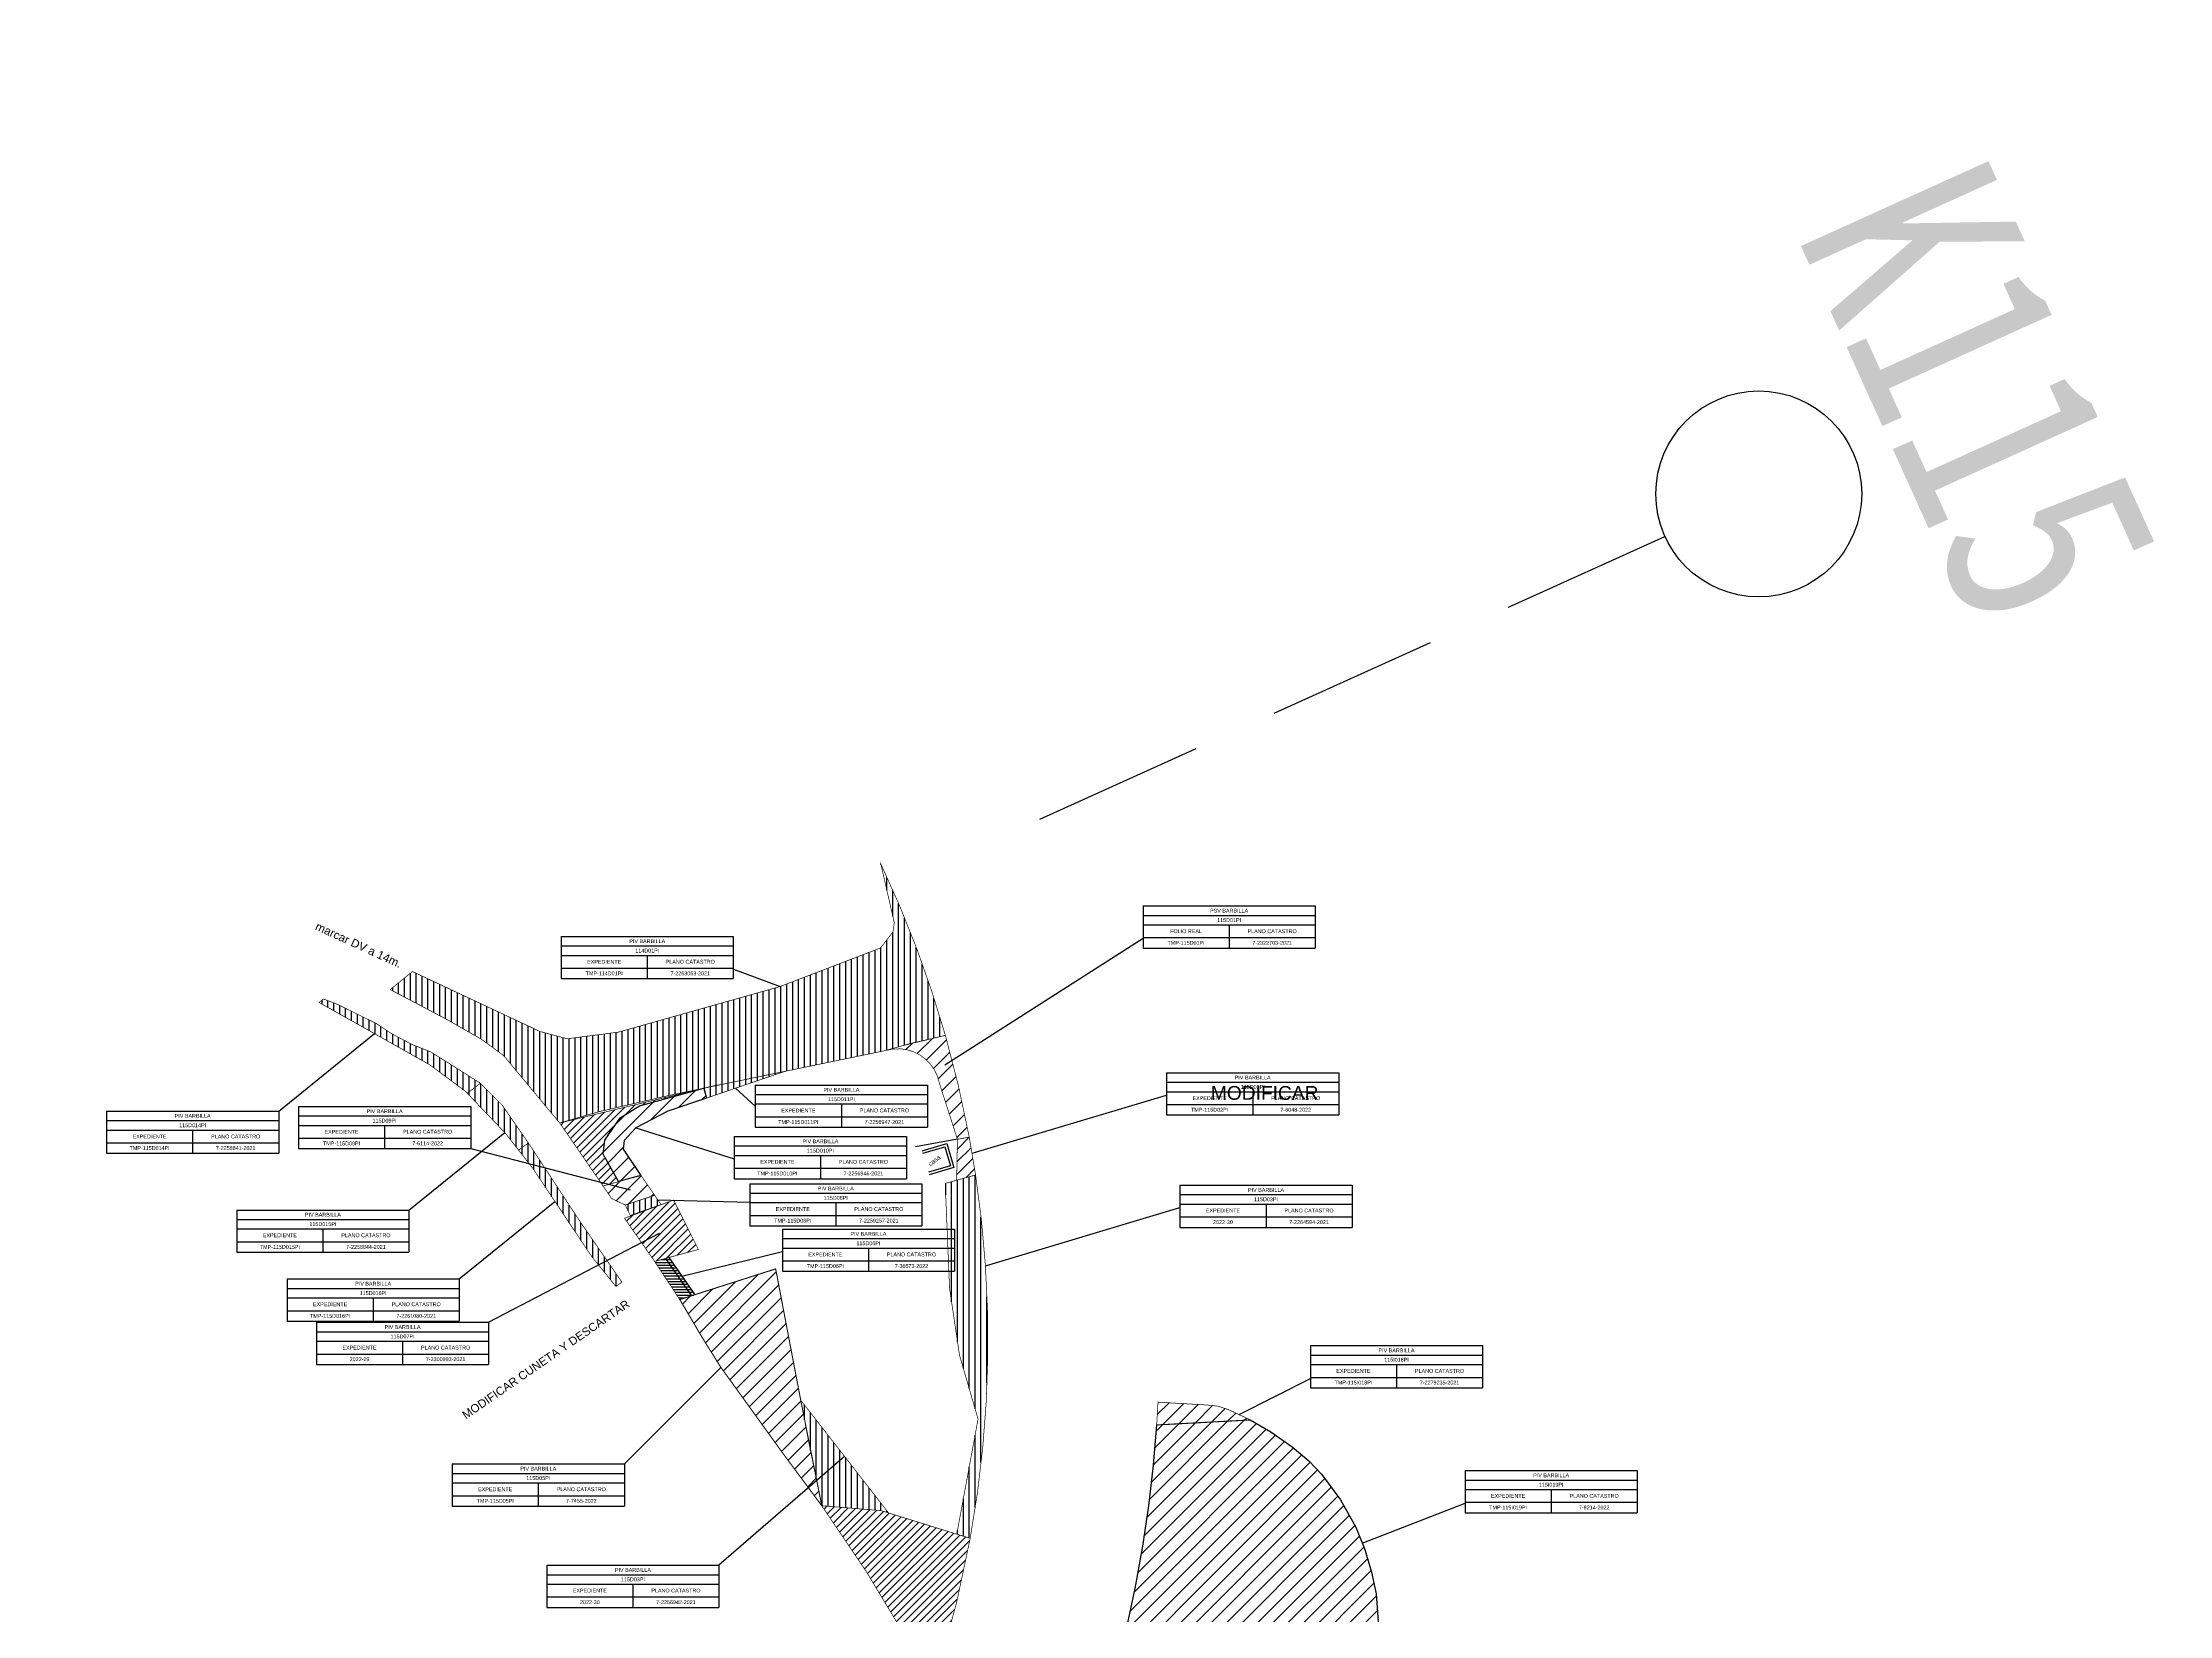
# Model space of a CAD drawing. Header units: inches. Extents: x 510447 to 606954, y 1095553 to 1134812.
# Drawn here: x 569261 to 569881, y 1113251 to 1113709 of the extents above; entities that cross this region are included whole.
import ezdxf

# ---------------------------------------------------------------- set-up
doc = ezdxf.new("R2010")
doc.units = ezdxf.units.IN
doc.header["$MEASUREMENT"] = 0
doc.linetypes.add('Kilométrica grande$1$JIS_02_2.0', pattern=[3, 2, -1])
for name, color, linetype in [('00 Revisión AGO 2021', 122, 'Continuous'), ('00 Revisión JUL 2021', 161, 'Continuous'), ('7-22139-2022', 7, 'Continuous'), ('7-2256942-2021', 190, 'Continuous'), ('7-2256943-2021', 21, 'Continuous'), ('7-2256946-2021', 120, 'Continuous'), ('7-2256947-2021', 220, 'Continuous'), ('7-2258841-2021', 63, 'Continuous'), ('7-2258844-2021', 191, 'Continuous'), ('7-2259257-2021', 160, 'Continuous'), ('7-2261080-2021', 91, 'Continuous'), ('7-2263063-2021', 221, 'Continuous'), ('7-2264594-2021', 7, 'Continuous'), ('7-2279235-2021', 7, 'Continuous'), ('7-2300993-2021', 7, 'Continuous'), ('7-2322703-2021', 7, 'Continuous'), ('7-6048-2022', 7, 'Continuous'), ('7-6114-2022', 7, 'Continuous'), ('7-7455-2022', 7, 'Continuous'), ('7-8214-2022', 7, 'Continuous'), ('INFORMACION', 130, 'Continuous'), ('Kilométrica grande$0$0-KM GRANDE', 220, 'Continuous')]:
    doc.layers.add(name, color=color, linetype=linetype)
doc.styles.add('ARIAL', font='Arial.ttf')
doc.styles.add('Kilométrica grande$0$哥Arial', font='Arial.ttf', dxfattribs={"width": 0.8})
doc.styles.get("Standard").update_dxf_attribs({"font": 'Arial.ttf'})
pattern_1 = [(90, (0, 0), (-1.7145, 0), [])]
pattern_2 = [(45, (0, 0), (-2.24506403, 2.24506403), [])]
pattern_3 = [(45, (0, 0), (-1.1225320151, 1.1225320151), [])]

# ---------------------------------------------------------------- blocks, each defined once
blk = doc.blocks.new('*T1260')
at = {"layer": 'INFORMACION', "color": 0, "linetype": 'ByBlock', "lineweight": -2, "transparency": 16777216}
for p, q in [((0, 0), (50.17, 0)), ((0, 0), (0, -12.28)), ((50.17, 0), (50.17, -12.28)), ((0, -2.75), (50.17, -2.75)), ((0, -5.5), (50.17, -5.5)), ((25.09, -5.5), (25.09, -12.28)), ((0, -9.25), (50.17, -9.25)), ((0, -12.28), (50.17, -12.28))]:
    blk.add_line(p, q, dxfattribs=at)
at = {"layer": 'INFORMACION', "color": 0, "transparency": 16777216, "char_height": 1.125, "attachment_point": 5}
for s, insert, width in [('PIV BARBILLA', (25.09, -1.37), 50.145), ('114D01PI', (25.09, -4.12), 50.145), ('TMP-114D01PI', (12.54, -10.76), 25.0575), ('EXPEDIENTE ', (12.54, -7.37), 25.0575), ('PLANO CATASTRO', (37.63, -7.37), 25.0575), ('7-2263063-2021', (37.63, -10.76), 25.0575)]:
    blk.add_mtext(s, dxfattribs=dict(at, insert=insert, width=width))
blk = doc.blocks.new('*T1261')
at = {"layer": 'INFORMACION', "color": 0, "linetype": 'ByBlock', "lineweight": -2, "transparency": 16777216}
for p, q in [((0, 0), (50.17, 0)), ((0, 0), (0, -12.28)), ((50.17, 0), (50.17, -12.28)), ((0, -2.75), (50.17, -2.75)), ((0, -5.5), (50.17, -5.5)), ((25.09, -5.5), (25.09, -12.28)), ((0, -9.25), (50.17, -9.25)), ((0, -12.28), (50.17, -12.28))]:
    blk.add_line(p, q, dxfattribs=at)
at = {"layer": 'INFORMACION', "color": 0, "transparency": 16777216, "char_height": 1.125, "attachment_point": 5}
for s, insert, width in [('PIV BARBILLA', (25.09, -1.37), 50.145), ('115D02PI', (25.09, -4.12), 50.145), ('TMP-115D02PI', (12.54, -10.76), 25.0575), ('EXPEDIENTE ', (12.54, -7.37), 25.0575), ('PLANO CATASTRO', (37.63, -7.37), 25.0575), ('7-6048-2022', (37.63, -10.76), 25.0575)]:
    blk.add_mtext(s, dxfattribs=dict(at, insert=insert, width=width))
blk = doc.blocks.new('*T1262')
at = {"layer": 'INFORMACION', "color": 0, "linetype": 'ByBlock', "lineweight": -2, "transparency": 16777216}
for p, q in [((0, 0), (50.17, 0)), ((0, 0), (0, -12.28)), ((50.17, 0), (50.17, -12.28)), ((0, -2.75), (50.17, -2.75)), ((0, -5.5), (50.17, -5.5)), ((25.09, -5.5), (25.09, -12.28)), ((0, -9.25), (50.17, -9.25)), ((0, -12.28), (50.17, -12.28))]:
    blk.add_line(p, q, dxfattribs=at)
at = {"layer": 'INFORMACION', "color": 0, "transparency": 16777216, "char_height": 1.125, "attachment_point": 5}
for s, insert, width in [('PIV BARBILLA', (25.09, -1.38), 50.145), ('115D011PI', (25.09, -4.12), 50.145), ('TMP-115D011PI', (12.54, -10.76), 25.0575), ('EXPEDIENTE ', (12.54, -7.38), 25.0575), ('PLANO CATASTRO', (37.63, -7.38), 25.0575), ('7-2256947-2021', (37.63, -10.76), 25.0575)]:
    blk.add_mtext(s, dxfattribs=dict(at, insert=insert, width=width))
blk = doc.blocks.new('*T1263')
at = {"layer": 'INFORMACION', "color": 0, "linetype": 'ByBlock', "lineweight": -2, "transparency": 16777216}
for p, q in [((0, 0), (50.17, 0)), ((0, 0), (0, -12.28)), ((50.17, 0), (50.17, -12.28)), ((0, -2.75), (50.17, -2.75)), ((0, -5.5), (50.17, -5.5)), ((25.09, -5.5), (25.09, -12.28)), ((0, -9.25), (50.17, -9.25)), ((0, -12.28), (50.17, -12.28))]:
    blk.add_line(p, q, dxfattribs=at)
at = {"layer": 'INFORMACION', "color": 0, "transparency": 16777216, "char_height": 1.125, "attachment_point": 5}
for s, insert, width in [('PIV BARBILLA', (25.09, -1.38), 50.145), ('115D010PI', (25.09, -4.12), 50.145), ('TMP-115D010PI', (12.54, -10.76), 25.0575), ('EXPEDIENTE ', (12.54, -7.38), 25.0575), ('PLANO CATASTRO', (37.63, -7.38), 25.0575), ('7-2256946-2021', (37.63, -10.76), 25.0575)]:
    blk.add_mtext(s, dxfattribs=dict(at, insert=insert, width=width))
blk = doc.blocks.new('*T1264')
at = {"layer": 'INFORMACION', "color": 0, "linetype": 'ByBlock', "lineweight": -2, "transparency": 16777216}
for p, q in [((0, 0), (50.17, 0)), ((0, 0), (0, -12.28)), ((50.17, 0), (50.17, -12.28)), ((0, -2.75), (50.17, -2.75)), ((0, -5.5), (50.17, -5.5)), ((25.09, -5.5), (25.09, -12.28)), ((0, -9.25), (50.17, -9.25)), ((0, -12.28), (50.17, -12.28))]:
    blk.add_line(p, q, dxfattribs=at)
at = {"layer": 'INFORMACION', "color": 0, "transparency": 16777216, "char_height": 1.125, "attachment_point": 5}
for s, insert, width in [('PIV BARBILLA', (25.09, -1.38), 50.145), ('115D08PI', (25.09, -4.12), 50.145), ('TMP-115D08PI', (12.54, -10.76), 25.0575), ('EXPEDIENTE ', (12.54, -7.38), 25.0575), ('PLANO CATASTRO', (37.63, -7.38), 25.0575), ('7-2259257-2021', (37.63, -10.76), 25.0575)]:
    blk.add_mtext(s, dxfattribs=dict(at, insert=insert, width=width))
blk = doc.blocks.new('*T1265')
at = {"layer": 'INFORMACION', "color": 0, "linetype": 'ByBlock', "lineweight": -2, "transparency": 16777216}
for p, q in [((0, 0), (50.17, 0)), ((0, 0), (0, -12.28)), ((50.17, 0), (50.17, -12.28)), ((0, -2.75), (50.17, -2.75)), ((0, -5.5), (50.17, -5.5)), ((25.09, -5.5), (25.09, -12.28)), ((0, -9.25), (50.17, -9.25)), ((0, -12.28), (50.17, -12.28))]:
    blk.add_line(p, q, dxfattribs=at)
at = {"layer": 'INFORMACION', "color": 0, "transparency": 16777216, "char_height": 1.125, "attachment_point": 5}
for s, insert, width in [('PIV BARBILLA', (25.09, -1.37), 50.145), ('115D06PI', (25.09, -4.12), 50.145), ('TMP-115D06PI', (12.54, -10.76), 25.0575), ('EXPEDIENTE ', (12.54, -7.37), 25.0575), ('PLANO CATASTRO', (37.63, -7.37), 25.0575), ('7-36573-2022', (37.63, -10.76), 25.0575)]:
    blk.add_mtext(s, dxfattribs=dict(at, insert=insert, width=width))
blk = doc.blocks.new('*T1266')
at = {"layer": 'INFORMACION', "color": 0, "linetype": 'ByBlock', "lineweight": -2, "transparency": 16777216}
for p, q in [((0, 0), (50.17, 0)), ((0, 0), (0, -12.28)), ((50.17, 0), (50.17, -12.28)), ((0, -2.75), (50.17, -2.75)), ((0, -5.5), (50.17, -5.5)), ((25.09, -5.5), (25.09, -12.28)), ((0, -9.25), (50.17, -9.25)), ((0, -12.28), (50.17, -12.28))]:
    blk.add_line(p, q, dxfattribs=at)
at = {"layer": 'INFORMACION', "color": 0, "transparency": 16777216, "char_height": 1.125, "attachment_point": 5}
for s, insert, width in [('PIV BARBILLA', (25.09, -1.38), 50.145), ('115D05PI', (25.09, -4.12), 50.145), ('TMP-115D05PI', (12.54, -10.76), 25.0575), ('EXPEDIENTE ', (12.54, -7.38), 25.0575), ('PLANO CATASTRO', (37.63, -7.38), 25.0575), ('7-7455-2022', (37.63, -10.76), 25.0575)]:
    blk.add_mtext(s, dxfattribs=dict(at, insert=insert, width=width))
blk = doc.blocks.new('*T1267')
at = {"layer": 'INFORMACION', "color": 0, "linetype": 'ByBlock', "lineweight": -2, "transparency": 16777216}
for p, q in [((0, 0), (50.17, 0)), ((0, 0), (0, -12.28)), ((50.17, 0), (50.17, -12.28)), ((0, -2.75), (50.17, -2.75)), ((0, -5.5), (50.17, -5.5)), ((25.09, -5.5), (25.09, -12.28)), ((0, -9.25), (50.17, -9.25)), ((0, -12.28), (50.17, -12.28))]:
    blk.add_line(p, q, dxfattribs=at)
at = {"layer": 'INFORMACION', "color": 0, "transparency": 16777216, "char_height": 1.125, "attachment_point": 5}
for s, insert, width in [('PIV BARBILLA', (25.09, -1.37), 50.145), ('115D03PI', (25.09, -4.12), 50.145), ('EXPEDIENTE ', (12.54, -7.37), 25.0575), ('2022-30', (12.54, -10.76), 25.0575), ('PLANO CATASTRO', (37.63, -7.37), 25.0575), ('7-2256942-2021', (37.63, -10.76), 25.0575)]:
    blk.add_mtext(s, dxfattribs=dict(at, insert=insert, width=width))
blk = doc.blocks.new('*T1268')
at = {"layer": 'INFORMACION', "color": 0, "linetype": 'ByBlock', "lineweight": -2, "transparency": 16777216}
for p, q in [((0, 0), (50.17, 0)), ((0, 0), (0, -12.28)), ((50.17, 0), (50.17, -12.28)), ((0, -2.75), (50.17, -2.75)), ((0, -5.5), (50.17, -5.5)), ((25.09, -5.5), (25.09, -12.28)), ((0, -9.25), (50.17, -9.25)), ((0, -12.28), (50.17, -12.28))]:
    blk.add_line(p, q, dxfattribs=at)
at = {"layer": 'INFORMACION', "color": 0, "transparency": 16777216, "char_height": 1.125, "attachment_point": 5}
for s, insert, width in [('PIV BARBILLA', (25.09, -1.38), 50.145), ('115D014PI', (25.09, -4.12), 50.145), ('TMP-115D014PI', (12.54, -10.76), 25.0575), ('EXPEDIENTE ', (12.54, -7.38), 25.0575), ('PLANO CATASTRO', (37.63, -7.38), 25.0575), ('7-2258841-2021', (37.63, -10.76), 25.0575)]:
    blk.add_mtext(s, dxfattribs=dict(at, insert=insert, width=width))
blk = doc.blocks.new('*T1269')
at = {"layer": 'INFORMACION', "color": 0, "linetype": 'ByBlock', "lineweight": -2, "transparency": 16777216}
for p, q in [((0, 0), (50.17, 0)), ((0, 0), (0, -12.28)), ((50.17, 0), (50.17, -12.28)), ((0, -2.75), (50.17, -2.75)), ((0, -5.5), (50.17, -5.5)), ((25.09, -5.5), (25.09, -12.28)), ((0, -9.25), (50.17, -9.25)), ((0, -12.28), (50.17, -12.28))]:
    blk.add_line(p, q, dxfattribs=at)
at = {"layer": 'INFORMACION', "color": 0, "transparency": 16777216, "char_height": 1.125, "attachment_point": 5}
for s, insert, width in [('PIV BARBILLA', (25.09, -1.37), 50.145), ('115D015PI', (25.09, -4.12), 50.145), ('TMP-115D015PI', (12.54, -10.76), 25.0575), ('EXPEDIENTE ', (12.54, -7.37), 25.0575), ('PLANO CATASTRO', (37.63, -7.37), 25.0575), ('7-2258844-2021', (37.63, -10.76), 25.0575)]:
    blk.add_mtext(s, dxfattribs=dict(at, insert=insert, width=width))
blk = doc.blocks.new('*T1270')
at = {"layer": 'INFORMACION', "color": 0, "linetype": 'ByBlock', "lineweight": -2, "transparency": 16777216}
for p, q in [((0, 0), (50.17, 0)), ((0, 0), (0, -12.28)), ((50.17, 0), (50.17, -12.28)), ((0, -2.75), (50.17, -2.75)), ((0, -5.5), (50.17, -5.5)), ((25.09, -5.5), (25.09, -12.28)), ((0, -9.25), (50.17, -9.25)), ((0, -12.28), (50.17, -12.28))]:
    blk.add_line(p, q, dxfattribs=at)
at = {"layer": 'INFORMACION', "color": 0, "transparency": 16777216, "char_height": 1.125, "attachment_point": 5}
for s, insert, width in [('PIV BARBILLA', (25.09, -1.37), 50.145), ('115D016PI', (25.09, -4.12), 50.145), ('TMP-115D016PI', (12.54, -10.76), 25.0575), ('EXPEDIENTE ', (12.54, -7.37), 25.0575), ('PLANO CATASTRO', (37.63, -7.37), 25.0575), ('7-2261080-2021', (37.63, -10.76), 25.0575)]:
    blk.add_mtext(s, dxfattribs=dict(at, insert=insert, width=width))
blk = doc.blocks.new('*T1274')
at = {"layer": 'INFORMACION', "color": 0, "linetype": 'ByBlock', "lineweight": -2, "transparency": 16777216}
for p, q in [((0, 0), (50.17, 0)), ((0, 0), (0, -12.28)), ((50.17, 0), (50.17, -12.28)), ((0, -2.75), (50.17, -2.75)), ((0, -5.5), (50.17, -5.5)), ((25.09, -5.5), (25.09, -12.28)), ((0, -9.25), (50.17, -9.25)), ((0, -12.28), (50.17, -12.28))]:
    blk.add_line(p, q, dxfattribs=at)
at = {"layer": 'INFORMACION', "color": 0, "transparency": 16777216, "char_height": 1.125, "attachment_point": 5}
for s, insert, width in [('PIV BARBILLA', (25.09, -1.38), 50.145), ('115D03PI', (25.09, -4.12), 50.145), ('EXPEDIENTE ', (12.54, -7.38), 25.0575), ('2022-30', (12.54, -10.76), 25.0575), ('PLANO CATASTRO', (37.63, -7.38), 25.0575), ('7-2264594-2021', (37.63, -10.76), 25.0575)]:
    blk.add_mtext(s, dxfattribs=dict(at, insert=insert, width=width))
blk = doc.blocks.new('*T1302')
at = {"layer": 'INFORMACION', "color": 0, "linetype": 'ByBlock', "lineweight": -2, "transparency": 16777216}
for p, q in [((0, 0), (50.17, 0)), ((0, 0), (0, -12.28)), ((50.17, 0), (50.17, -12.28)), ((0, -2.75), (50.17, -2.75)), ((0, -5.5), (50.17, -5.5)), ((25.09, -5.5), (25.09, -12.28)), ((0, -9.25), (50.17, -9.25)), ((0, -12.28), (50.17, -12.28))]:
    blk.add_line(p, q, dxfattribs=at)
at = {"layer": 'INFORMACION', "color": 0, "transparency": 16777216, "char_height": 1.125, "attachment_point": 5}
for s, insert, width in [('PIV BARBILLA', (25.09, -1.38), 50.145), ('115I018PI', (25.09, -4.12), 50.145), ('TMP-115I018PI', (12.54, -10.76), 25.0575), ('EXPEDIENTE ', (12.54, -7.38), 25.0575), ('PLANO CATASTRO', (37.63, -7.38), 25.0575), ('7-2279235-2021', (37.63, -10.76), 25.0575)]:
    blk.add_mtext(s, dxfattribs=dict(at, insert=insert, width=width))
blk = doc.blocks.new('*T1303')
at = {"layer": 'INFORMACION', "color": 0, "linetype": 'ByBlock', "lineweight": -2, "transparency": 16777216}
for p, q in [((0, 0), (50.17, 0)), ((0, 0), (0, -12.28)), ((50.17, 0), (50.17, -12.28)), ((0, -2.75), (50.17, -2.75)), ((0, -5.5), (50.17, -5.5)), ((25.09, -5.5), (25.09, -12.28)), ((0, -9.25), (50.17, -9.25)), ((0, -12.28), (50.17, -12.28))]:
    blk.add_line(p, q, dxfattribs=at)
at = {"layer": 'INFORMACION', "color": 0, "transparency": 16777216, "char_height": 1.125, "attachment_point": 5}
for s, insert, width in [('PIV BARBILLA', (25.09, -1.38), 50.145), ('115I019PI', (25.09, -4.12), 50.145), ('TMP-115I019PI', (12.54, -10.76), 25.0575), ('EXPEDIENTE ', (12.54, -7.38), 25.0575), ('PLANO CATASTRO', (37.63, -7.38), 25.0575), ('7-8214-2022', (37.63, -10.76), 25.0575)]:
    blk.add_mtext(s, dxfattribs=dict(at, insert=insert, width=width))
blk = doc.blocks.new('*T1314')
at = {"layer": 'INFORMACION', "color": 0, "linetype": 'ByBlock', "lineweight": -2, "transparency": 16777216}
for p, q in [((0, 0), (50.17, 0)), ((0, 0), (0, -12.28)), ((50.17, 0), (50.17, -12.28)), ((0, -2.75), (50.17, -2.75)), ((0, -5.5), (50.17, -5.5)), ((25.09, -5.5), (25.09, -12.28)), ((0, -9.25), (50.17, -9.25)), ((0, -12.28), (50.17, -12.28))]:
    blk.add_line(p, q, dxfattribs=at)
at = {"layer": 'INFORMACION', "color": 0, "transparency": 16777216, "char_height": 1.125, "attachment_point": 5}
for s, insert, width in [('PIV BARBILLA', (25.09, -1.37), 50.145), ('115D07PI', (25.09, -4.12), 50.145), ('EXPEDIENTE ', (12.54, -7.37), 25.0575), ('2022-29', (12.54, -10.76), 25.0575), ('PLANO CATASTRO', (37.63, -7.37), 25.0575), ('7-2300993-2021', (37.63, -10.76), 25.0575)]:
    blk.add_mtext(s, dxfattribs=dict(at, insert=insert, width=width))
blk = doc.blocks.new('*T1322')
at = {"layer": 'INFORMACION', "color": 0, "linetype": 'ByBlock', "lineweight": -2, "transparency": 16777216}
for p, q in [((0, 0), (50.17, 0)), ((0, 0), (0, -12.28)), ((50.17, 0), (50.17, -12.28)), ((0, -2.75), (50.17, -2.75)), ((0, -5.5), (50.17, -5.5)), ((25.09, -5.5), (25.09, -12.28)), ((0, -9.25), (50.17, -9.25)), ((0, -12.28), (50.17, -12.28))]:
    blk.add_line(p, q, dxfattribs=at)
at = {"layer": 'INFORMACION', "color": 0, "transparency": 16777216, "char_height": 1.125, "attachment_point": 5}
for s, insert, width in [('PSV BARBILLA', (25.09, -1.38), 50.145), ('115D01PI', (25.09, -4.12), 50.145), ('TMP-115D01PI', (12.54, -10.76), 25.0575), ('FOLIO REAL', (12.54, -7.38), 25.0575), ('PLANO CATASTRO', (37.63, -7.38), 25.0575), ('7-2322703-2021', (37.63, -10.76), 25.0575)]:
    blk.add_mtext(s, dxfattribs=dict(at, insert=insert, width=width))
blk = doc.blocks.new('*T1327')
at = {"layer": 'INFORMACION', "color": 0, "linetype": 'ByBlock', "lineweight": -2, "transparency": 16777216}
for p, q in [((0, 0), (50.17, 0)), ((0, 0), (0, -12.28)), ((50.17, 0), (50.17, -12.28)), ((0, -2.75), (50.17, -2.75)), ((0, -5.5), (50.17, -5.5)), ((25.09, -5.5), (25.09, -12.28)), ((0, -9.25), (50.17, -9.25)), ((0, -12.28), (50.17, -12.28))]:
    blk.add_line(p, q, dxfattribs=at)
at = {"layer": 'INFORMACION', "color": 0, "transparency": 16777216, "char_height": 1.125, "attachment_point": 5}
for s, insert, width in [('PIV BARBILLA', (25.09, -1.37), 50.145), ('115D09PI', (25.09, -4.12), 50.145), ('TMP-115D09PI', (12.54, -10.76), 25.0575), ('EXPEDIENTE', (12.54, -7.37), 25.0575), ('PLANO CATASTRO', (37.63, -7.37), 25.0575), ('7-6114-2022', (37.63, -10.76), 25.0575)]:
    blk.add_mtext(s, dxfattribs=dict(at, insert=insert, width=width))
blk = doc.blocks.new('Kilométrica grande')
at = {"color": 1}
blk.add_arc((575954.71, 1111001.86), 11295.98, 347.103479, 158.163186, dxfattribs=at)
at = {"layer": 'Kilométrica grande$0$0-KM GRANDE', "linetype": 'Kilométrica grande$1$JIS_02_2.0', "lineweight": -3, "ltscale": 25}
blk.add_line((569551.73, 1113482.52), (569733.95, 1113564.97), dxfattribs=at)
at = {"layer": 'Kilométrica grande$0$0-KM GRANDE'}
blk.add_circle((569761.28, 1113577.33), 30, dxfattribs=at)
at = {"layer": 'Kilométrica grande$0$0-KM GRANDE', "linetype": 'Continuous', "lineweight": -3, "insert": (569797.72, 1113593.82), "char_height": 60, "attachment_point": 8, "rotation": 294.3447, "style": 'Kilométrica grande$0$哥Arial'}
blk.add_mtext('{\\fSimHei|b0|i0|c134|p2;K115}', dxfattribs=at)

msp = doc.modelspace()

# ---------------------------------------------------------------- hatches: boundary and pattern name
at = {"layer": '00 Revisión AGO 2021'}
h = msp.add_hatch(dxfattribs=at)
h.set_pattern_fill('ANSI31', color=30)
h.set_pattern_definition(pattern_2)
h.paths.add_polyline_path([(569435.52, 1113378.76), (569429.0137, 1113376.95073), (569424.5, 1113385), (569425, 1113389), (569429.5, 1113395.5), (569435.06892, 1113399.00095), (569453.83, 1113404.17), (569454.58, 1113401.29), (569443.36, 1113397.47), (569433.99, 1113392.65), (569430.59, 1113388.98), (569430.29, 1113386.39)])
at = {"layer": '7-22139-2022'}
h = msp.add_hatch(dxfattribs=at)
h.set_pattern_fill('ANSI31', color=30, scale=0.5)
h.set_pattern_definition(pattern_3)
h.paths.add_polyline_path([(569531.46, 1113273.03), (569527.54, 1113254.46), (569522.52, 1113236.1), (569518.59, 1113238.48), (569510.3, 1113248.21), (569501.19, 1113263.34), (569488.21, 1113282.52), (569505.46, 1113281.11)])
at = {"layer": '7-2256942-2021'}
h = msp.add_hatch(dxfattribs=at)
h.set_pattern_fill('ANSI31', color=2, scale=0.54, angle=45)
h.set_pattern_definition(pattern_1)
h.paths.add_polyline_path([(569488.21, 1113282.52), (569484.59, 1113300.12), (569482.07, 1113313.3), (569507.68, 1113280.43), (569505.46, 1113281.11)])
at = {"layer": '7-2256943-2021'}
h = msp.add_hatch(dxfattribs=at)
h.set_pattern_fill('ANSI31', color=2, scale=0.25, angle=135)
h.set_pattern_definition([(180, (0, 0), (-6e-17, -0.79375), [])])
h.paths.add_polyline_path([(569446.82545, 1113342.60174), (569439.5, 1113353.7), (569443.65893, 1113354.83366), (569451.23046, 1113344.01793)])
at = {"layer": '7-2256946-2021'}
h = msp.add_hatch(dxfattribs=at)
h.set_pattern_fill('ANSI31', color=2, scale=0.5)
h.set_pattern_definition(pattern_3)
h.paths.add_polyline_path([(569435.06892, 1113399.00095), (569429.5, 1113395.5), (569426, 1113391), (569425, 1113389), (569424.5, 1113385), (569429.0137, 1113376.95073), (569424.48, 1113375.69), (569411.84, 1113394.04), (569453.83, 1113404.17)])
at = {"layer": '7-2256947-2021'}
h = msp.add_hatch(dxfattribs=at)
h.set_pattern_fill('ANSI31', color=2, scale=0.54, angle=45)
h.set_pattern_definition(pattern_1)
h.paths.add_polyline_path([(569454.58, 1113401.29), (569453.83, 1113404.17), (569467.09, 1113406.94), (569477.48, 1113409.09)])
at = {"layer": '7-2258841-2021'}
h = msp.add_hatch(dxfattribs=at)
h.set_pattern_fill('ANSI31', color=2, scale=0.54, angle=45)
h.set_pattern_definition(pattern_1)
h.paths.add_polyline_path([(569343, 1113430.16), (569347.11, 1113428.6), (569358.49, 1113422.95), (569362.94, 1113420.01), (569368.95, 1113416.85), (569374.25, 1113414.75), (569381.66, 1113410.09), (569388.71, 1113405.63), (569384.91, 1113402.72), (569384.35, 1113403.28), (569373.94, 1113411.02), (569357.83, 1113420.09), (569341.71, 1113429.16)])
at = {"layer": '7-2258844-2021'}
h = msp.add_hatch(dxfattribs=at)
h.set_pattern_fill('ANSI31', color=2, scale=0.54, angle=45)
h.set_pattern_definition(pattern_1)
h.paths.add_polyline_path([(569388.71, 1113405.63), (569394.97, 1113399.38), (569402.7, 1113388.23), (569399.87, 1113386.12), (569395.8, 1113391.28), (569384.89, 1113402.71)])
at = {"layer": '7-2259257-2021'}
h = msp.add_hatch(dxfattribs=at)
h.set_pattern_fill('ANSI31', color=2, scale=0.54, angle=45)
h.set_pattern_definition(pattern_1)
h.paths.add_polyline_path([(569432.44, 1113367.1), (569430.92, 1113370.14), (569439.49, 1113373.01), (569441.38, 1113370.27)])
at = {"layer": '7-2261080-2021'}
h = msp.add_hatch(dxfattribs=at)
h.set_pattern_fill('ANSI31', color=2, scale=0.54, angle=45)
h.set_pattern_definition(pattern_1)
h.paths.add_polyline_path([(569402.7, 1113388.23), (569417.58, 1113365.6), (569429.97, 1113347.65), (569428.21, 1113346.43), (569421.29, 1113354.96), (569403.85, 1113381.05), (569399.87, 1113386.12)])
at = {"layer": '7-2263063-2021'}
h = msp.add_hatch(dxfattribs=at)
h.set_pattern_fill('ANSI31', color=2, scale=0.54, angle=45)
h.set_pattern_definition(pattern_1)
h.paths.add_polyline_path([(569505.43, 1113469.51), (569510.9, 1113457.33), (569515.86, 1113444.93), (569520.3, 1113432.33), (569524.23, 1113419.57), (569511.62, 1113416.53), (569506.91, 1113415.18), (569467.09, 1113406.94), (569443.18, 1113401.95), (569423.57, 1113397.4), (569411.84, 1113394.04), (569395.54, 1113413.64), (569389.05, 1113418.42), (569379.17, 1113424.08), (569362.43, 1113432.92), (569368.92, 1113438.17), (569406.07, 1113420.71), (569413.97, 1113418.58), (569428.94, 1113420.51), (569476.04, 1113433.79), (569505.35, 1113445.04), (569508.98, 1113449.74), (569509.34, 1113452.4)])
at = {"layer": '7-2264594-2021'}
h = msp.add_hatch(dxfattribs=at)
h.set_pattern_fill('ANSI31', color=2, scale=0.54, angle=45)
h.set_pattern_definition(pattern_1)
h.paths.add_polyline_path([(569527.56, 1113274.25), (569533.76, 1113307.78), (569528.35, 1113326.4), (569525.45, 1113345.89), (569524.19, 1113376.44), (569533.04, 1113378.89), (569534.742, 1113365.708), (569535.903, 1113352.468), (569536.523, 1113339.191), (569536.6, 1113325.9), (569536.128, 1113312.615), (569535.113, 1113299.36), (569533.556, 1113286.157), (569531.46, 1113273.03)])
at = {"layer": '7-2279235-2021'}
h = msp.add_hatch(dxfattribs=at)
h.set_pattern_fill('ANSI31', color=30)
h.set_pattern_definition(pattern_2)
h.paths.add_polyline_path([(569585.82, 1113306.12), (569586.2, 1113312.71), (569600.6, 1113311.86), (569603.63, 1113311.54), (569606.69, 1113310.55), (569613.05, 1113307.57)])
at = {"layer": '7-2300993-2021'}
h = msp.add_hatch(dxfattribs=at)
h.set_pattern_fill('ANSI31', color=30, scale=0.5)
h.set_pattern_definition(pattern_3)
h.paths.add_polyline_path([(569452.25, 1113357.2), (569445.03, 1113371.59), (569430.74, 1113366.28), (569439.5, 1113353.7)])
at = {"layer": '7-2322703-2021'}
h = msp.add_hatch(dxfattribs=at)
h.set_pattern_fill('ANSI31', color=256)
h.set_pattern_definition([(45, (0, 0), (-2.24506403, 2.24506403), [])])
h.paths.add_polyline_path([(569524.23, 1113419.57), (569528.05, 1113404.82), (569531.18, 1113389.92), (569527.74, 1113389.29), (569522.47, 1113405.7), (569521.92, 1113407.658), (569521.055, 1113409.499), (569519.899, 1113411.172), (569518.484, 1113412.632), (569516.847, 1113413.84), (569515.034, 1113414.762), (569513.095, 1113415.373), (569511.081, 1113415.657), (569509.048, 1113415.606), (569507.051, 1113415.22), (569513.19, 1113416.98)])
at = {"layer": '7-6048-2022'}
h = msp.add_hatch(dxfattribs=at)
h.set_pattern_fill('ANSI31', color=2, scale=0.8)
h.set_pattern_definition([(45, (0, 0), (-1.796051224, 1.796051224), [])])
h.paths.add_polyline_path([(569531.18, 1113389.92), (569533.04, 1113378.89), (569527.52, 1113377.36), (569527.74, 1113389.29)])
at = {"layer": '7-6114-2022'}
h = msp.add_hatch(dxfattribs=at)
h.set_pattern_fill('ANSI31', color=1)
h.set_pattern_definition(pattern_2)
h.paths.add_polyline_path([(569430.92, 1113370.14), (569426.97, 1113372.03), (569424.48, 1113375.69), (569435.52, 1113378.76), (569439.52, 1113372.96)])
at = {"layer": '7-7455-2022', "linetype": 'Continuous'}
h = msp.add_hatch(dxfattribs=at)
h.set_pattern_fill('ANSI31', color=30)
h.set_pattern_definition(pattern_2)
h.paths.add_polyline_path([(569488.21, 1113282.52), (569477.16, 1113297.42), (569467.4, 1113310.93), (569458.82, 1113322.81), (569453.9, 1113330.65), (569446.82, 1113342.6), (569458.16, 1113346.23), (569474.77, 1113351.53), (569482.07, 1113313.3)])
at = {"layer": '7-8214-2022'}
h = msp.add_hatch(dxfattribs=at)
h.set_pattern_fill('ANSI31', color=30)
h.set_pattern_definition(pattern_2)
h.paths.add_polyline_path([(569573.92, 1113233.99), (569576.958, 1113246.166), (569579.585, 1113258.438), (569581.8, 1113270.79), (569583.513, 1113282.522), (569584.853, 1113294.303), (569585.82, 1113306.12), (569613.05, 1113307.57), (569619.13, 1113304.02), (569625.26, 1113299.72), (569630.2, 1113295.61), (569633.87, 1113291.73), (569639.39, 1113284.28), (569643.82, 1113276.3), (569646.49, 1113269.79), (569648.46, 1113263.16), (569649.78, 1113256.83), (569650.36, 1113248.78), (569650.26, 1113243.14), (569619.79, 1113239.34), (569610, 1113238.11), (569585.62, 1113235.05)])

# ---------------------------------------------------------------- linework, layer by layer
msp.add_lwpolyline([(569527.74, 1113389.29), (569515.51435, 1113387.051)])
at = {"color": 6}
msp.add_lwpolyline([(569517.4496, 1113385.96977), (569524.66277, 1113388.09593), (569526.74369, 1113381.03622), (569519.53052, 1113378.91007)], dxfattribs=at)
at = {"color": 1}
msp.add_lwpolyline([(569517.67579, 1113385.20241), (569524.1216, 1113387.10238), (569525.75014, 1113381.5774), (569519.30433, 1113379.67743)], dxfattribs=at)
at = {"layer": '00 Revisión AGO 2021', "flags": 128}
msp.add_lwpolyline([(569435.52, 1113378.76), (569429.0137, 1113376.95073), (569424.5, 1113385), (569425, 1113389), (569429.5, 1113395.5), (569435.06892, 1113399.00095), (569453.83, 1113404.17), (569454.58, 1113401.29), (569443.36, 1113397.47), (569433.99, 1113392.65), (569430.59, 1113388.98), (569430.29, 1113386.39)], close=True, dxfattribs=at)
msp.add_lwpolyline([(569442.63385, 1113354.55424), (569450.23674, 1113343.69372)], dxfattribs=at)
at = {"layer": '00 Revisión AGO 2021', "color": 2, "flags": 128}
msp.add_lwpolyline([(569443.45306, 1113355.12773), (569451.23396, 1113344.01293)], dxfattribs=at)
at = {"layer": '7-22139-2022', "color": 30, "const_width": 0.2, "flags": 128}
msp.add_lwpolyline([(569531.46, 1113273.03), (569527.54, 1113254.46), (569522.52, 1113236.1), (569518.59, 1113238.48), (569510.3, 1113248.21), (569501.19, 1113263.34), (569488.21, 1113282.52), (569505.46, 1113281.11)], close=True, dxfattribs=at)
at = {"layer": '7-2256942-2021', "color": 2, "const_width": 0.2}
msp.add_lwpolyline([(569488.21, 1113282.52), (569484.59, 1113300.12), (569482.07, 1113313.3), (569507.68, 1113280.43), (569505.46, 1113281.11)], close=True, dxfattribs=at)
at = {"layer": '7-2256943-2021', "color": 2, "const_width": 0.2}
msp.add_lwpolyline([(569446.82545, 1113342.60174), (569439.5, 1113353.7), (569443.65893, 1113354.83366), (569451.23046, 1113344.01793)], close=True, dxfattribs=at)
at = {"layer": '7-2256946-2021', "color": 2, "const_width": 0.2}
msp.add_lwpolyline([(569435.06892, 1113399.00095), (569429.5, 1113395.5), (569426, 1113391), (569425, 1113389), (569424.5, 1113385), (569429.0137, 1113376.95073), (569424.48, 1113375.69), (569411.84, 1113394.04), (569453.83, 1113404.17)], close=True, dxfattribs=at)
at = {"layer": '7-2256946-2021', "color": 30, "const_width": 0.2}
msp.add_lwpolyline([(569424.48, 1113375.69), (569411.84, 1113394.04), (569423.57, 1113397.4), (569443.18, 1113401.95), (569453.83, 1113404.17), (569454.58, 1113401.29), (569443.36, 1113397.47), (569433.99, 1113392.65), (569430.59, 1113388.98), (569430.29, 1113386.39), (569435.52, 1113378.76)], close=True, dxfattribs=at)
at = {"layer": '7-2256947-2021', "color": 2, "const_width": 0.2}
msp.add_lwpolyline([(569454.58, 1113401.29), (569453.83, 1113404.17), (569467.09, 1113406.94), (569477.48, 1113409.09)], close=True, dxfattribs=at)
at = {"layer": '7-2258841-2021', "color": 2, "const_width": 0.2}
msp.add_lwpolyline([(569343, 1113430.16), (569347.11, 1113428.6), (569358.49, 1113422.95), (569362.94, 1113420.01), (569368.95, 1113416.85), (569374.25, 1113414.75), (569381.66, 1113410.09), (569388.71, 1113405.63), (569384.91, 1113402.72), (569384.35, 1113403.28), (569373.94, 1113411.02), (569357.83, 1113420.09), (569341.71, 1113429.16)], close=True, dxfattribs=at)
at = {"layer": '7-2258844-2021', "color": 2, "const_width": 0.2}
msp.add_lwpolyline([(569388.71, 1113405.63), (569394.97, 1113399.38), (569402.7, 1113388.23), (569399.87, 1113386.12), (569395.8, 1113391.28), (569384.89, 1113402.71)], close=True, dxfattribs=at)
at = {"layer": '7-2259257-2021', "color": 2, "const_width": 0.2, "flags": 128}
msp.add_lwpolyline([(569432.44, 1113367.1), (569430.92, 1113370.14), (569439.49, 1113373.01), (569441.38, 1113370.27)], close=True, dxfattribs=at)
at = {"layer": '7-2261080-2021', "color": 2, "const_width": 0.2, "flags": 128}
msp.add_lwpolyline([(569402.7, 1113388.23), (569417.58, 1113365.6), (569429.97, 1113347.65), (569428.21, 1113346.43), (569421.29, 1113354.96), (569403.85, 1113381.05), (569399.87, 1113386.12)], close=True, dxfattribs=at)
at = {"layer": '7-2263063-2021', "color": 2, "const_width": 0.2, "flags": 128}
msp.add_lwpolyline([(569505.43, 1113469.51), (569510.9, 1113457.33), (569515.86, 1113444.93), (569520.3, 1113432.33), (569524.23, 1113419.57), (569511.62, 1113416.53), (569506.91, 1113415.18), (569467.09, 1113406.94), (569443.18, 1113401.95), (569423.57, 1113397.4), (569411.84, 1113394.04), (569395.54, 1113413.64), (569389.05, 1113418.42), (569379.17, 1113424.08), (569362.43, 1113432.92), (569368.92, 1113438.17), (569406.07, 1113420.71), (569413.97, 1113418.58), (569428.94, 1113420.51), (569476.04, 1113433.79), (569505.35, 1113445.04), (569508.98, 1113449.74), (569509.34, 1113452.4)], close=True, dxfattribs=at)
at = {"layer": '7-2264594-2021', "color": 2, "const_width": 0.2, "flags": 128}
msp.add_lwpolyline([(569527.56, 1113274.25), (569533.76, 1113307.78), (569528.35, 1113326.4), (569525.45, 1113345.89), (569524.19, 1113376.44), (569533.04, 1113378.89), (569534.742, 1113365.708), (569535.903, 1113352.468), (569536.523, 1113339.191), (569536.6, 1113325.9), (569536.128, 1113312.615), (569535.113, 1113299.36), (569533.556, 1113286.157), (569531.46, 1113273.03)], close=True, dxfattribs=at)
at = {"layer": '7-2279235-2021', "color": 30, "const_width": 0.2, "flags": 128}
msp.add_lwpolyline([(569585.82, 1113306.12), (569586.2, 1113312.71), (569600.6, 1113311.86), (569603.63, 1113311.54), (569606.69, 1113310.55), (569613.05, 1113307.57), (569585.82, 1113306.12)], dxfattribs=at)
at = {"layer": '7-2300993-2021', "color": 30, "const_width": 0.2, "flags": 128}
msp.add_lwpolyline([(569452.25, 1113357.2), (569445.03, 1113371.59), (569430.74, 1113366.28), (569439.5, 1113353.7)], close=True, dxfattribs=at)
at = {"layer": '7-2322703-2021', "const_width": 0.2, "flags": 128}
msp.add_lwpolyline([(569524.23, 1113419.57), (569528.05, 1113404.82), (569531.18, 1113389.92), (569527.74, 1113389.29), (569522.47, 1113405.7), (569521.92, 1113407.658), (569521.055, 1113409.499), (569519.899, 1113411.172), (569518.484, 1113412.632), (569516.847, 1113413.84), (569515.034, 1113414.762), (569513.095, 1113415.373), (569511.081, 1113415.657), (569509.048, 1113415.606), (569507.051, 1113415.22), (569513.19, 1113416.98), (569524.23, 1113419.57)], dxfattribs=at)
at = {"layer": '7-6048-2022', "color": 2, "const_width": 0.2}
msp.add_lwpolyline([(569531.18, 1113389.92), (569533.04, 1113378.89), (569527.52, 1113377.36), (569527.74, 1113389.29)], close=True, dxfattribs=at)
at = {"layer": '7-6114-2022', "color": 1, "const_width": 0.2}
msp.add_lwpolyline([(569430.92, 1113370.14), (569426.97, 1113372.03), (569424.48, 1113375.69), (569435.52, 1113378.76), (569439.52, 1113372.96), (569430.92, 1113370.14)], dxfattribs=at)
at = {"layer": '7-7455-2022', "color": 30, "linetype": 'Continuous', "const_width": 0.3, "flags": 128}
msp.add_lwpolyline([(569488.21, 1113282.52), (569477.16, 1113297.42), (569467.4, 1113310.93), (569458.82, 1113322.81), (569453.9, 1113330.65), (569446.82, 1113342.6), (569458.16, 1113346.23), (569474.77, 1113351.53), (569482.07, 1113313.3)], close=True, dxfattribs=at)
at = {"layer": '7-8214-2022', "color": 30, "flags": 128}
msp.add_lwpolyline([(569573.92, 1113233.99), (569576.958, 1113246.166), (569579.585, 1113258.438), (569581.8, 1113270.79), (569583.513, 1113282.522), (569584.853, 1113294.303), (569585.82, 1113306.12), (569613.05, 1113307.57), (569619.13, 1113304.02), (569625.26, 1113299.72), (569630.2, 1113295.61), (569633.87, 1113291.73), (569639.39, 1113284.28), (569643.82, 1113276.3), (569646.49, 1113269.79), (569648.46, 1113263.16), (569649.78, 1113256.83), (569650.36, 1113248.78), (569650.26, 1113243.14), (569619.79, 1113239.34), (569610, 1113238.11), (569585.62, 1113235.05)], close=True, dxfattribs=at)
at = {"layer": 'INFORMACION', "flags": 128}
msp.add_lwpolyline([(569581.83197, 1113447.75902), (569524.07083, 1113410.87043)], dxfattribs=at)
at = {"layer": 'INFORMACION'}
for points in [[(569462.43892, 1113438.85345), (569476.04, 1113433.79)], [(569329.94135, 1113397.49332), (569357.83, 1113420.09)], [(569463.06664, 1113404.18064), (569468.83409, 1113398.9183)], [(569532.0241, 1113385.20299), (569588.7085, 1113402.15419)], [(569433.99, 1113392.65), (569462.71865, 1113383.589)], [(569367.91135, 1113368.68332), (569395.8, 1113391.28)], [(569385.89032, 1113386.57179), (569432.35942, 1113374.5947)], [(569382.55253, 1113348.593), (569410.44118, 1113371.18968)], [(569440.435, 1113371.64), (569467.21277, 1113370.94585)], [(569535.903, 1113352.468), (569592.5874, 1113369.41921)], [(569391.12684, 1113335.96517), (569440.873, 1113361.90002)], [(569458.82, 1113322.81), (569430.67858, 1113294.70471)], [(569609.87, 1113309.06), (569630.62161, 1113319.64257)], [(569494.875, 1113296.865), (569458.24982, 1113265.18701)], [(569645.7471, 1113271.60134), (569675.69286, 1113283.23788)]]:
    msp.add_lwpolyline(points, dxfattribs=at)
at = {"layer": 'INFORMACION', "color": 5}
msp.add_lwpolyline([(569447.4447, 1113349.42579), (569476.71892, 1113356.61161)], dxfattribs=at)

# ---------------------------------------------------------------- block references
for name, p in [('Kilométrica grande', (0, 0)), ('*T1322', (569581.83197, 1113457.28902)), ('*T1260', (569412.26394, 1113448.38345)), ('*T1262', (569468.83409, 1113405.08061)), ('*T1261', (569588.7085, 1113408.65419)), ('*T1327', (569335.71534, 1113398.85179)), ('*T1268', (569279.76637, 1113397.49332)), ('*T1263', (569462.71865, 1113390.089)), ('*T1264', (569467.21277, 1113376.3419)), ('*T1274', (569592.5874, 1113375.91921)), ('*T1269', (569317.73637, 1113368.68332)), ('*T1265', (569476.71892, 1113363.11161)), ('*T1270', (569332.37755, 1113348.593)), ('*T1314', (569340.95186, 1113335.96517)), ('*T1302', (569630.62161, 1113329.17257)), ('*T1266', (569380.5036, 1113294.70471)), ('*T1303', (569675.69286, 1113292.76788)), ('*T1267', (569408.07484, 1113265.18701))]:
    msp.add_blockref(name, p)

# ---------------------------------------------------------------- texts
for s, height, rotation, p in [('marcar DV a 14m.', 2.4, 335.35703209, (569340.36938, 1113450.49482)), ('casa', 1.310209, 38.39515613, (569519.91472, 1113381.39312)), ('MODIFICAR CUNETA Y DESCARTAR', 2.4, 34.58211013, (569384.48, 1113307.6481))]:
    msp.add_text(s, height=height, rotation=rotation).set_placement(p)
at = {"layer": '00 Revisión JUL 2021', "style": 'ARIAL'}
msp.add_text('MODIFICAR', height=4, dxfattribs=at).set_placement((569601.61456, 1113400.80241))

doc.saveas('drawing.dxf')
